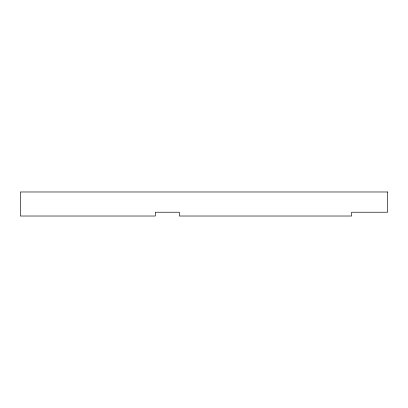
<?xml version="1.0" encoding="UTF-8"?>
<svg xmlns="http://www.w3.org/2000/svg" width="408" height="408" viewBox="0 0 408 408"><rect width="100%" height="100%" fill="white"/><g stroke="black" fill="none" stroke-linecap="round" stroke-linejoin="round"><path stroke-width="0.61" d="M387.6 191.979L20.4 191.979L20.4 216.021L155.356 216.021L155.356 212.231L179.393 212.231L179.393 216.021L351.635 216.021L351.635 212.231L387.6 212.231L387.6 191.979"/></g></svg>
